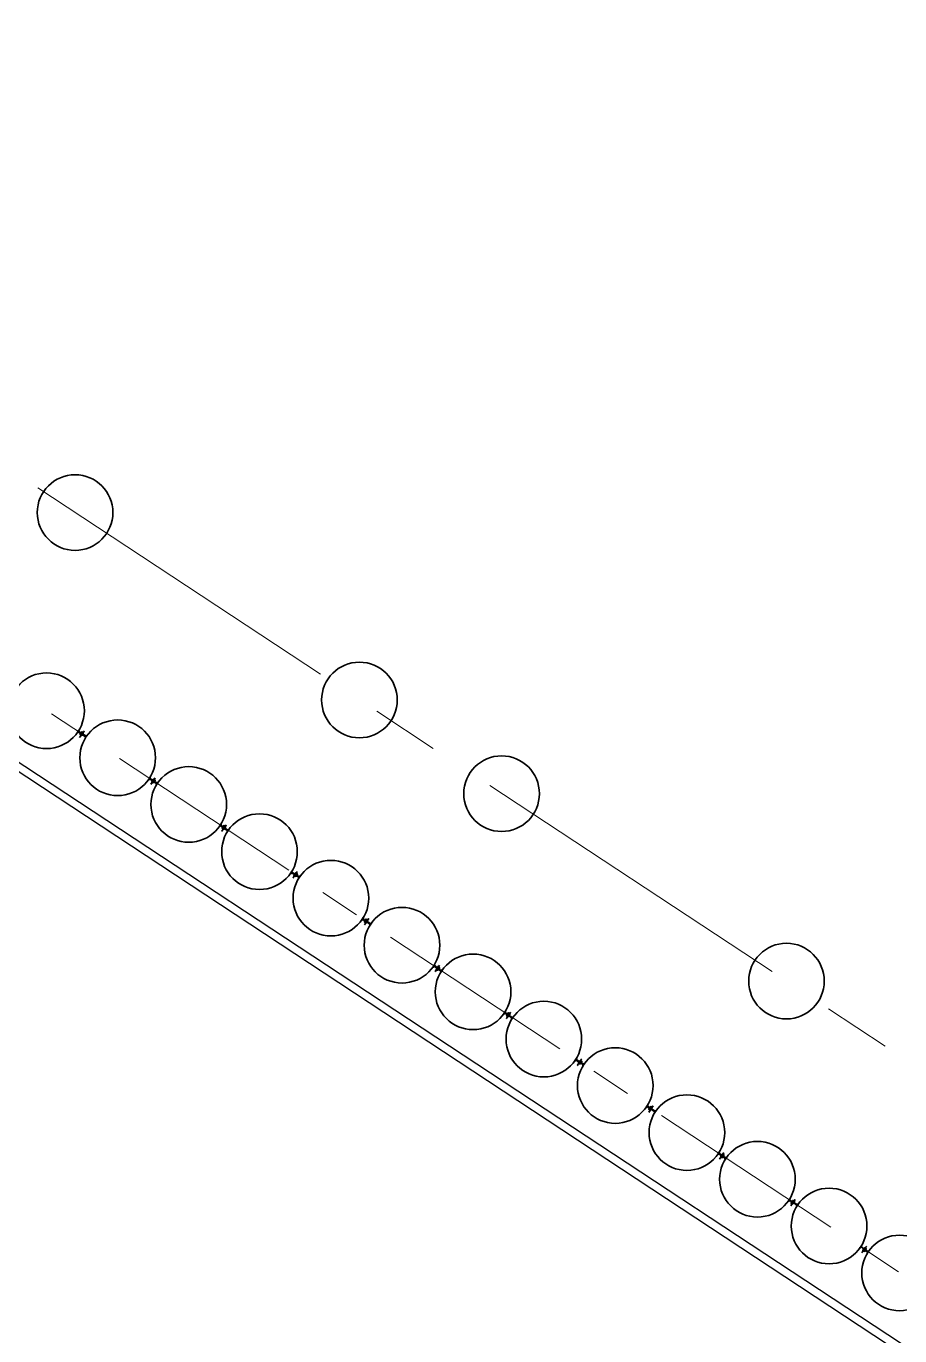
# Model space of a CAD drawing. Header units: millimetres. Extents: x 0 to 581027, y 0 to 6627194.
# Drawn here: x 580635.35 to 580651.76, y 6625653.42 to 6625678.02 of the extents above; entities that cross this region are included whole.
import ezdxf

# ---------------------------------------------------------------- set-up
doc = ezdxf.new("R2010")
doc.units = ezdxf.units.MM
doc.linetypes.add('CENTERX2', pattern=[20.32, 12.7, -2.54, 2.54, -2.54])
doc.linetypes.add('CONTINOUS', pattern=[0])
for name, color, linetype, lineweight in [('ГР_Верх_строение', 250, 'CONTINOUS', 30), ('ГР_Причал 4_фасон_проф_2415', 80, 'Continuous', 25), ('ГР_Причал 4_ШТС7_1а', 20, 'Continuous', 35), ('ГР_Причал 5_СО8', 123, 'Continuous', 35), ('ГР_Разбивочная ось', 2, 'CENTERX2', 13), ('ГР_Фасонный профиль 2415', 3, 'Continuous', 35), ('ГР_Фасонный профиль 2416', 60, 'Continuous', 35), ('ГР_ШТС1_1а', 4, 'Continuous', 35), ('ГР_ШТС2_1а', 21, 'Continuous', 35), ('ГР_ШТС3д_1а', 111, 'Continuous', 35)]:
    doc.layers.add(name, color=color, linetype=linetype, lineweight=lineweight)
doc.layers.add('Этап 5.2 верхняя бровка', color=7, linetype='Continuous')
doc.layers.add('Этап 5.2 нижняя бровка', color=7, linetype='Continuous')

msp = doc.modelspace()

# ---------------------------------------------------------------- linework, layer by layer
at = {"layer": 'Defpoints', "ltscale": 0.5, "extrusion": (-3.16225e-05, -2.58101e-05, 1), "elevation": -3.288}
for points in [[(580636.36, 6625664.66), (580636.36, 6625664.66), (580636.36, 6625664.66), (580636.36, 6625664.66), (580636.45, 6625664.78)], [(580637.7, 6625663.78), (580637.7, 6625663.78), (580637.7, 6625663.78), (580637.7, 6625663.78), (580637.78, 6625663.9)], [(580639.03, 6625662.9), (580639.03, 6625662.9), (580639.03, 6625662.9), (580639.03, 6625662.9), (580639.12, 6625663.02)], [(580640.37, 6625662.02), (580640.37, 6625662.02), (580640.37, 6625662.02), (580640.37, 6625662.02), (580640.45, 6625662.14)], [(580641.71, 6625661.14), (580641.71, 6625661.14), (580641.71, 6625661.14), (580641.71, 6625661.14), (580641.79, 6625661.26)], [(580643.04, 6625660.26), (580643.04, 6625660.26), (580643.04, 6625660.26), (580643.04, 6625660.26), (580643.12, 6625660.38)], [(580644.38, 6625659.38), (580644.38, 6625659.38), (580644.38, 6625659.38), (580644.38, 6625659.38), (580644.46, 6625659.5)], [(580645.71, 6625658.5), (580645.71, 6625658.5), (580645.71, 6625658.5), (580645.71, 6625658.5), (580645.79, 6625658.62)], [(580647.05, 6625657.62), (580647.05, 6625657.62), (580647.05, 6625657.62), (580647.05, 6625657.62), (580647.13, 6625657.74)], [(580648.38, 6625656.74), (580648.38, 6625656.74), (580648.38, 6625656.74), (580648.38, 6625656.74), (580648.46, 6625656.86)], [(580649.72, 6625655.86), (580649.72, 6625655.86), (580649.72, 6625655.86), (580649.72, 6625655.86), (580649.8, 6625655.98)], [(580651.05, 6625654.98), (580651.05, 6625654.98), (580651.05, 6625654.98), (580651.05, 6625654.98), (580651.14, 6625655.1)]]:
    msp.add_lwpolyline(points, dxfattribs=at)
at = {"layer": 'Defpoints', "ltscale": 0.5, "extrusion": (1.66525e-07, 4.28526e-05, 1), "elevation": 1.233}
for points in [[(580636.36, 6625664.66), (580636.36, 6625664.66), (580636.36, 6625664.66), (580636.36, 6625664.66), (580636.45, 6625664.78)], [(580637.7, 6625663.78), (580637.7, 6625663.78), (580637.7, 6625663.78), (580637.7, 6625663.78), (580637.78, 6625663.9)], [(580641.71, 6625661.14), (580641.71, 6625661.14), (580641.71, 6625661.14), (580641.71, 6625661.14), (580641.79, 6625661.26)], [(580643.04, 6625660.26), (580643.04, 6625660.26), (580643.04, 6625660.26), (580643.04, 6625660.26), (580643.12, 6625660.38)], [(580647.05, 6625657.62), (580647.05, 6625657.62), (580647.05, 6625657.62), (580647.05, 6625657.62), (580647.13, 6625657.74)], [(580648.38, 6625656.74), (580648.38, 6625656.74), (580648.38, 6625656.74), (580648.38, 6625656.74), (580648.46, 6625656.86)]]:
    msp.add_lwpolyline(points, dxfattribs=at)
at = {"layer": 'Defpoints', "ltscale": 0.5, "extrusion": (1.82928e-05, 5.32664e-05, 1), "elevation": 2.994}
for points in [[(580639.03, 6625662.9), (580639.03, 6625662.9), (580639.03, 6625662.9), (580639.03, 6625662.9), (580639.12, 6625663.02)], [(580640.37, 6625662.02), (580640.37, 6625662.02), (580640.37, 6625662.02), (580640.37, 6625662.02), (580640.45, 6625662.14)], [(580644.38, 6625659.38), (580644.38, 6625659.38), (580644.38, 6625659.38), (580644.38, 6625659.38), (580644.46, 6625659.5)], [(580645.71, 6625658.5), (580645.71, 6625658.5), (580645.71, 6625658.5), (580645.71, 6625658.5), (580645.79, 6625658.62)]]:
    msp.add_lwpolyline(points, dxfattribs=at)
at = {"layer": 'Defpoints', "ltscale": 0.5, "extrusion": (-4.67312e-06, 9.10275e-06, 1), "elevation": -0.118}
for points in [[(580649.72, 6625655.86), (580649.72, 6625655.86), (580649.72, 6625655.86), (580649.72, 6625655.86), (580649.8, 6625655.98)], [(580651.05, 6625654.98), (580651.05, 6625654.98), (580651.05, 6625654.98), (580651.05, 6625654.98), (580651.14, 6625655.1)]]:
    msp.add_lwpolyline(points, dxfattribs=at)
at = {"layer": 'ГР_Верх_строение', "color": 6, "ltscale": 10, "elevation": 0}
msp.add_lwpolyline([(580875.68, 6625540.31), (580823.2, 6625540.31), (580560.198, 6625713.617)], dxfattribs=at)
at = {"layer": 'ГР_Причал 4_фасон_проф_2415', "extrusion": (-4.67312e-06, 9.10275e-06, 1), "elevation": -0.118}
for points in [[(580649.74, 6625655.92, 0.414214), (580649.74, 6625655.91), (580649.75, 6625655.91, 0.376367), (580649.75, 6625655.91), (580649.75, 6625655.91, -0.57735), (580649.76, 6625655.92), (580649.81, 6625655.88, -0.339454), (580649.82, 6625655.87), (580649.82, 6625655.87, 0.339454), (580649.82, 6625655.86, 0.414214), (580649.83, 6625655.86, -0.135884), (580649.83, 6625655.88, -0.135884), (580649.84, 6625655.89, 0.414214), (580649.84, 6625655.89, 0.339454), (580649.83, 6625655.89), (580649.83, 6625655.89, -0.339454), (580649.82, 6625655.89), (580649.76, 6625655.93, -0.57735), (580649.76, 6625655.93), (580649.77, 6625655.94, 0.287204), (580649.77, 6625655.94), (580649.76, 6625655.94, 0.414214), (580649.75, 6625655.94)], [(580651.1, 6625655.03, -0.414214), (580651.09, 6625655.02), (580651.08, 6625655.03, -0.376367), (580651.09, 6625655.03), (580651.09, 6625655.03, 0.57735), (580651.09, 6625655.04), (580651.03, 6625655.08, 0.339454), (580651.03, 6625655.08), (580651.02, 6625655.07, -0.339454), (580651.01, 6625655.07, -0.414214), (580651.01, 6625655.08, 0.135884), (580651.02, 6625655.09, 0.135884), (580651.03, 6625655.11, -0.414214), (580651.03, 6625655.11, -0.339454), (580651.04, 6625655.1), (580651.04, 6625655.09, 0.339454), (580651.04, 6625655.09), (580651.1, 6625655.05, 0.57735), (580651.1, 6625655.05), (580651.1, 6625655.06, -0.287204), (580651.11, 6625655.06), (580651.11, 6625655.06, -0.414214), (580651.11, 6625655.04)]]:
    msp.add_lwpolyline(points, format="xyb", close=True, dxfattribs=at)
at = {"layer": 'ГР_Причал 4_ШТС7_1а', "extrusion": (-4.67312e-06, 9.10275e-06, 1)}
msp.add_circle((580650.43, 6625655.48, -0.12), 0.71, dxfattribs=at)
at = {"layer": 'ГР_Причал 5_СО8', "ltscale": 100, "extrusion": (1.84014e-06, -1.21471e-06, 1)}
for centre in [(580636.27, 6625668.88, 0.11), (580641.61, 6625665.36, 0.11), (580644.28, 6625663.6, 0.11), (580649.63, 6625660.08, 0.11)]:
    msp.add_circle(centre, 0.71, dxfattribs=at)
at = {"layer": 'ГР_Разбивочная ось', "ltscale": 0.5, "elevation": 0}
msp.add_lwpolyline([(580810.55, 6625554.04), (580563.28, 6625716.98)], dxfattribs=at)
at = {"layer": 'ГР_Разбивочная ось', "ltscale": 0.3, "elevation": 0}
msp.add_lwpolyline([(580880.21, 6625541.41), (580823.53, 6625541.41), (580561.41, 6625714.14)], dxfattribs=at)
at = {"layer": 'ГР_Фасонный профиль 2415', "extrusion": (1.66525e-07, 4.28526e-05, 1), "elevation": 1.233}
for points in [[(580636.39, 6625664.72, 0.414214), (580636.39, 6625664.71), (580636.39, 6625664.71, 0.376367), (580636.4, 6625664.71), (580636.4, 6625664.71, -0.57735), (580636.4, 6625664.72), (580636.46, 6625664.68, -0.339454), (580636.46, 6625664.67), (580636.46, 6625664.67, 0.339454), (580636.47, 6625664.66, 0.414214), (580636.47, 6625664.66, -0.135884), (580636.48, 6625664.68, -0.135884), (580636.49, 6625664.69, 0.414214), (580636.49, 6625664.69, 0.339454), (580636.48, 6625664.69), (580636.47, 6625664.69, -0.339454), (580636.47, 6625664.69), (580636.41, 6625664.73, -0.57735), (580636.41, 6625664.73), (580636.41, 6625664.74, 0.287204), (580636.41, 6625664.74), (580636.41, 6625664.74, 0.414214), (580636.4, 6625664.74)], [(580637.75, 6625663.83, -0.414214), (580637.73, 6625663.82), (580637.73, 6625663.83, -0.376367), (580637.73, 6625663.83), (580637.73, 6625663.83, 0.57735), (580637.73, 6625663.84), (580637.68, 6625663.88, 0.339454), (580637.67, 6625663.88), (580637.67, 6625663.87, -0.339454), (580637.66, 6625663.87, -0.414214), (580637.66, 6625663.88, 0.135884), (580637.67, 6625663.89, 0.135884), (580637.67, 6625663.91, -0.414214), (580637.68, 6625663.91, -0.339454), (580637.68, 6625663.9), (580637.68, 6625663.89, 0.339454), (580637.68, 6625663.89), (580637.74, 6625663.85, 0.57735), (580637.75, 6625663.85), (580637.75, 6625663.86, -0.287204), (580637.75, 6625663.86), (580637.76, 6625663.86, -0.414214), (580637.76, 6625663.84)], [(580641.73, 6625661.2, 0.414214), (580641.73, 6625661.19), (580641.74, 6625661.19, 0.376367), (580641.74, 6625661.19), (580641.74, 6625661.19, -0.57735), (580641.74, 6625661.2), (580641.8, 6625661.16, -0.339454), (580641.8, 6625661.15), (580641.8, 6625661.15, 0.339454), (580641.81, 6625661.14, 0.414214), (580641.81, 6625661.14, -0.135884), (580641.82, 6625661.16, -0.135884), (580641.83, 6625661.17, 0.414214), (580641.83, 6625661.17, 0.339454), (580641.82, 6625661.17), (580641.81, 6625661.17, -0.339454), (580641.81, 6625661.17), (580641.75, 6625661.21, -0.57735), (580641.75, 6625661.21), (580641.76, 6625661.22, 0.287204), (580641.76, 6625661.22), (580641.75, 6625661.22, 0.414214), (580641.74, 6625661.22)], [(580643.09, 6625660.31, -0.414214), (580643.08, 6625660.3), (580643.07, 6625660.31, -0.376367), (580643.07, 6625660.31), (580643.08, 6625660.31, 0.57735), (580643.08, 6625660.32), (580643.02, 6625660.36, 0.339454), (580643.01, 6625660.36), (580643.01, 6625660.35, -0.339454), (580643, 6625660.35, -0.414214), (580643, 6625660.36, 0.135884), (580643.01, 6625660.37, 0.135884), (580643.02, 6625660.39, -0.414214), (580643.02, 6625660.39, -0.339454), (580643.02, 6625660.38), (580643.02, 6625660.37, 0.339454), (580643.03, 6625660.37), (580643.08, 6625660.33, 0.57735), (580643.09, 6625660.33), (580643.09, 6625660.34, -0.287204), (580643.09, 6625660.34), (580643.1, 6625660.34, -0.414214), (580643.1, 6625660.32)], [(580647.07, 6625657.68, 0.414214), (580647.07, 6625657.67), (580647.08, 6625657.67, 0.376367), (580647.08, 6625657.67), (580647.08, 6625657.67, -0.57735), (580647.09, 6625657.68), (580647.14, 6625657.64, -0.339454), (580647.15, 6625657.63), (580647.15, 6625657.63, 0.339454), (580647.15, 6625657.62, 0.414214), (580647.15, 6625657.62, -0.135884), (580647.16, 6625657.64, -0.135884), (580647.17, 6625657.65, 0.414214), (580647.17, 6625657.65, 0.339454), (580647.16, 6625657.65), (580647.16, 6625657.65, -0.339454), (580647.15, 6625657.65), (580647.09, 6625657.69, -0.57735), (580647.09, 6625657.69), (580647.1, 6625657.7, 0.287204), (580647.1, 6625657.7), (580647.09, 6625657.7, 0.414214), (580647.08, 6625657.7)], [(580648.43, 6625656.79, -0.414214), (580648.42, 6625656.78), (580648.41, 6625656.79, -0.376367), (580648.41, 6625656.79), (580648.42, 6625656.79, 0.57735), (580648.42, 6625656.8), (580648.36, 6625656.84, 0.339454), (580648.36, 6625656.84), (580648.35, 6625656.83, -0.339454), (580648.34, 6625656.83, -0.414214), (580648.34, 6625656.84, 0.135884), (580648.35, 6625656.85, 0.135884), (580648.36, 6625656.87, -0.414214), (580648.36, 6625656.87, -0.339454), (580648.37, 6625656.86), (580648.37, 6625656.85, 0.339454), (580648.37, 6625656.85), (580648.43, 6625656.81, 0.57735), (580648.43, 6625656.81), (580648.43, 6625656.82, -0.287204), (580648.43, 6625656.82), (580648.44, 6625656.82, -0.414214), (580648.44, 6625656.8)]]:
    msp.add_lwpolyline(points, format="xyb", close=True, dxfattribs=at)
at = {"layer": 'ГР_Фасонный профиль 2415', "extrusion": (1.82928e-05, 5.32664e-05, 1), "elevation": 2.994}
for points in [[(580639.06, 6625662.96, 0.414214), (580639.06, 6625662.95), (580639.06, 6625662.95, 0.376367), (580639.07, 6625662.95), (580639.07, 6625662.95, -0.57735), (580639.07, 6625662.96), (580639.13, 6625662.92, -0.339454), (580639.13, 6625662.91), (580639.13, 6625662.91, 0.339454), (580639.14, 6625662.9, 0.414214), (580639.14, 6625662.9, -0.135884), (580639.15, 6625662.92, -0.135884), (580639.16, 6625662.93, 0.414214), (580639.16, 6625662.93, 0.339454), (580639.15, 6625662.93), (580639.14, 6625662.93, -0.339454), (580639.14, 6625662.93), (580639.08, 6625662.97, -0.57735), (580639.08, 6625662.97), (580639.08, 6625662.98, 0.287204), (580639.09, 6625662.98), (580639.08, 6625662.98, 0.414214), (580639.07, 6625662.98)], [(580640.42, 6625662.07, -0.414214), (580640.41, 6625662.06), (580640.4, 6625662.07, -0.376367), (580640.4, 6625662.07), (580640.41, 6625662.07, 0.57735), (580640.41, 6625662.08), (580640.35, 6625662.12, 0.339454), (580640.34, 6625662.12), (580640.34, 6625662.11, -0.339454), (580640.33, 6625662.11, -0.414214), (580640.33, 6625662.12, 0.135884), (580640.34, 6625662.13, 0.135884), (580640.34, 6625662.15, -0.414214), (580640.35, 6625662.15, -0.339454), (580640.35, 6625662.14), (580640.35, 6625662.13, 0.339454), (580640.36, 6625662.13), (580640.41, 6625662.09, 0.57735), (580640.42, 6625662.09), (580640.42, 6625662.1, -0.287204), (580640.42, 6625662.1), (580640.43, 6625662.1, -0.414214), (580640.43, 6625662.08)], [(580644.4, 6625659.44, 0.414214), (580644.4, 6625659.43), (580644.41, 6625659.43, 0.376367), (580644.41, 6625659.43), (580644.41, 6625659.43, -0.57735), (580644.42, 6625659.44), (580644.47, 6625659.4, -0.339454), (580644.48, 6625659.39), (580644.47, 6625659.39, 0.339454), (580644.48, 6625659.38, 0.414214), (580644.48, 6625659.38, -0.135884), (580644.49, 6625659.4, -0.135884), (580644.5, 6625659.41, 0.414214), (580644.5, 6625659.41, 0.339454), (580644.49, 6625659.41), (580644.49, 6625659.41, -0.339454), (580644.48, 6625659.41), (580644.42, 6625659.45, -0.57735), (580644.42, 6625659.45), (580644.43, 6625659.46, 0.287204), (580644.43, 6625659.46), (580644.42, 6625659.46, 0.414214), (580644.41, 6625659.46)], [(580645.76, 6625658.55, -0.414214), (580645.75, 6625658.54), (580645.74, 6625658.55, -0.376367), (580645.74, 6625658.55), (580645.75, 6625658.55, 0.57735), (580645.75, 6625658.56), (580645.69, 6625658.6, 0.339454), (580645.68, 6625658.6), (580645.68, 6625658.59, -0.339454), (580645.67, 6625658.59, -0.414214), (580645.67, 6625658.6, 0.135884), (580645.68, 6625658.61, 0.135884), (580645.69, 6625658.63, -0.414214), (580645.69, 6625658.63, -0.339454), (580645.7, 6625658.62), (580645.69, 6625658.61, 0.339454), (580645.7, 6625658.61), (580645.75, 6625658.57, 0.57735), (580645.76, 6625658.57), (580645.76, 6625658.58, -0.287204), (580645.76, 6625658.58), (580645.77, 6625658.57, -0.414214), (580645.77, 6625658.56)]]:
    msp.add_lwpolyline(points, format="xyb", close=True, dxfattribs=at)
at = {"layer": 'ГР_Фасонный профиль 2416', "extrusion": (-3.16225e-05, -2.58101e-05, 1), "elevation": -3.288}
for points in [[(580636.39, 6625664.73), (580636.38, 6625664.72, 0.414214), (580636.39, 6625664.71), (580636.39, 6625664.71, 0.482551), (580636.4, 6625664.71), (580636.4, 6625664.71, -0.414214), (580636.4, 6625664.71), (580636.4, 6625664.71, -0.414214), (580636.41, 6625664.7), (580636.41, 6625664.7, -0.414214), (580636.38, 6625664.7), (580636.38, 6625664.7, -0.296184), (580636.37, 6625664.72, 0.414214), (580636.36, 6625664.74), (580636.34, 6625664.76, 0.339454), (580636.34, 6625664.76), (580636.33, 6625664.75, -0.339454), (580636.32, 6625664.75, -0.414214), (580636.32, 6625664.76, 0.135884), (580636.33, 6625664.77, 0.135884), (580636.34, 6625664.79, -0.414214), (580636.34, 6625664.79, -0.339454), (580636.35, 6625664.78), (580636.35, 6625664.77, 0.339454), (580636.35, 6625664.77), (580636.37, 6625664.75, 0.414214), (580636.39, 6625664.76, -0.296184), (580636.42, 6625664.76), (580636.42, 6625664.75, -0.414214), (580636.43, 6625664.73), (580636.43, 6625664.73, -0.414214), (580636.41, 6625664.73), (580636.41, 6625664.73, -0.414214), (580636.41, 6625664.73), (580636.41, 6625664.74, 0.482551), (580636.41, 6625664.74), (580636.41, 6625664.75, 0.414214), (580636.4, 6625664.74)], [(580637.76, 6625663.83), (580637.75, 6625663.82, -0.414214), (580637.74, 6625663.82), (580637.73, 6625663.82, -0.482551), (580637.73, 6625663.83), (580637.73, 6625663.83, 0.414214), (580637.73, 6625663.84), (580637.73, 6625663.84, 0.414214), (580637.72, 6625663.84), (580637.72, 6625663.84, 0.414214), (580637.72, 6625663.81), (580637.73, 6625663.81, 0.296184), (580637.75, 6625663.81, -0.414214), (580637.77, 6625663.81), (580637.8, 6625663.8, -0.339454), (580637.8, 6625663.79), (580637.8, 6625663.79, 0.339454), (580637.8, 6625663.78, 0.414214), (580637.81, 6625663.78, -0.135884), (580637.81, 6625663.8, -0.135884), (580637.82, 6625663.81, 0.414214), (580637.82, 6625663.81, 0.339454), (580637.81, 6625663.81), (580637.81, 6625663.81, -0.339454), (580637.8, 6625663.81), (580637.78, 6625663.82, -0.414214), (580637.78, 6625663.84, 0.296184), (580637.77, 6625663.87), (580637.76, 6625663.87, 0.414214), (580637.74, 6625663.87), (580637.74, 6625663.87, 0.414214), (580637.74, 6625663.85), (580637.74, 6625663.85, 0.414214), (580637.75, 6625663.85), (580637.75, 6625663.86, -0.482551), (580637.75, 6625663.86), (580637.76, 6625663.86, -0.414214), (580637.76, 6625663.84)], [(580639.06, 6625662.97), (580639.05, 6625662.96, 0.414214), (580639.06, 6625662.95), (580639.06, 6625662.95, 0.482551), (580639.07, 6625662.95), (580639.07, 6625662.95, -0.414214), (580639.07, 6625662.95), (580639.07, 6625662.95, -0.414214), (580639.08, 6625662.94), (580639.08, 6625662.94, -0.414214), (580639.05, 6625662.94), (580639.05, 6625662.94, -0.296184), (580639.04, 6625662.96, 0.414214), (580639.03, 6625662.98), (580639.01, 6625663, 0.339454), (580639.01, 6625663), (580639, 6625662.99, -0.339454), (580638.99, 6625662.99, -0.414214), (580638.99, 6625663, 0.135884), (580639, 6625663.01, 0.135884), (580639.01, 6625663.03, -0.414214), (580639.01, 6625663.03, -0.339454), (580639.02, 6625663.02), (580639.02, 6625663.01, 0.339454), (580639.02, 6625663.01), (580639.04, 6625662.99, 0.414214), (580639.06, 6625663, -0.296184), (580639.09, 6625663), (580639.09, 6625662.99, -0.414214), (580639.1, 6625662.97), (580639.1, 6625662.97, -0.414214), (580639.09, 6625662.97), (580639.08, 6625662.97, -0.414214), (580639.08, 6625662.97), (580639.09, 6625662.98, 0.482551), (580639.08, 6625662.98), (580639.08, 6625662.99, 0.414214), (580639.07, 6625662.98)], [(580640.43, 6625662.07), (580640.42, 6625662.06, -0.414214), (580640.41, 6625662.06), (580640.4, 6625662.06, -0.482551), (580640.4, 6625662.07), (580640.4, 6625662.07, 0.414214), (580640.4, 6625662.08), (580640.4, 6625662.08, 0.414214), (580640.39, 6625662.07), (580640.39, 6625662.07, 0.414214), (580640.39, 6625662.05), (580640.4, 6625662.05, 0.296184), (580640.42, 6625662.05, -0.414214), (580640.44, 6625662.05), (580640.47, 6625662.04, -0.339454), (580640.47, 6625662.03), (580640.47, 6625662.03, 0.339454), (580640.47, 6625662.02, 0.414214), (580640.48, 6625662.02, -0.135884), (580640.48, 6625662.04, -0.135884), (580640.49, 6625662.05, 0.414214), (580640.49, 6625662.05, 0.339454), (580640.48, 6625662.05), (580640.48, 6625662.05, -0.339454), (580640.47, 6625662.05), (580640.45, 6625662.06, -0.414214), (580640.45, 6625662.08, 0.296184), (580640.44, 6625662.11), (580640.43, 6625662.11, 0.414214), (580640.41, 6625662.11), (580640.41, 6625662.11, 0.414214), (580640.41, 6625662.09), (580640.41, 6625662.09, 0.414214), (580640.42, 6625662.09), (580640.42, 6625662.1, -0.482551), (580640.43, 6625662.1), (580640.43, 6625662.1, -0.414214), (580640.43, 6625662.08)], [(580641.73, 6625661.21), (580641.72, 6625661.2, 0.414214), (580641.73, 6625661.19), (580641.73, 6625661.19, 0.482551), (580641.74, 6625661.19), (580641.74, 6625661.19, -0.414214), (580641.74, 6625661.19), (580641.75, 6625661.19, -0.414214), (580641.75, 6625661.18), (580641.75, 6625661.18, -0.414214), (580641.73, 6625661.18), (580641.72, 6625661.18, -0.296184), (580641.71, 6625661.2, 0.414214), (580641.71, 6625661.22), (580641.68, 6625661.24, 0.339454), (580641.68, 6625661.24), (580641.68, 6625661.23, -0.339454), (580641.66, 6625661.23, -0.414214), (580641.66, 6625661.24, 0.135884), (580641.67, 6625661.25, 0.135884), (580641.68, 6625661.27, -0.414214), (580641.69, 6625661.27, -0.339454), (580641.69, 6625661.26), (580641.69, 6625661.25, 0.339454), (580641.69, 6625661.25), (580641.71, 6625661.23, 0.414214), (580641.73, 6625661.24, -0.296184), (580641.76, 6625661.24), (580641.76, 6625661.23, -0.414214), (580641.77, 6625661.21), (580641.77, 6625661.21, -0.414214), (580641.76, 6625661.21), (580641.75, 6625661.21, -0.414214), (580641.75, 6625661.21), (580641.76, 6625661.22, 0.482551), (580641.76, 6625661.22), (580641.75, 6625661.23, 0.414214), (580641.74, 6625661.22)], [(580643.1, 6625660.31), (580643.09, 6625660.3, -0.414214), (580643.08, 6625660.3), (580643.07, 6625660.3, -0.482551), (580643.07, 6625660.31), (580643.08, 6625660.31, 0.414214), (580643.07, 6625660.32), (580643.07, 6625660.32, 0.414214), (580643.06, 6625660.31), (580643.06, 6625660.31, 0.414214), (580643.06, 6625660.29), (580643.07, 6625660.29, 0.296184), (580643.09, 6625660.29, -0.414214), (580643.12, 6625660.29), (580643.14, 6625660.28, -0.339454), (580643.14, 6625660.27), (580643.14, 6625660.27, 0.339454), (580643.14, 6625660.26, 0.414214), (580643.15, 6625660.26, -0.135884), (580643.15, 6625660.28, -0.135884), (580643.17, 6625660.29, 0.414214), (580643.16, 6625660.29, 0.339454), (580643.15, 6625660.29), (580643.15, 6625660.29, -0.339454), (580643.14, 6625660.29), (580643.12, 6625660.3, -0.414214), (580643.12, 6625660.32, 0.296184), (580643.11, 6625660.35), (580643.1, 6625660.35, 0.414214), (580643.08, 6625660.35), (580643.08, 6625660.35, 0.414214), (580643.08, 6625660.33), (580643.09, 6625660.33, 0.414214), (580643.09, 6625660.33), (580643.09, 6625660.34, -0.482551), (580643.1, 6625660.34), (580643.1, 6625660.34, -0.414214), (580643.1, 6625660.32)], [(580644.4, 6625659.45), (580644.4, 6625659.44, 0.414214), (580644.4, 6625659.43), (580644.4, 6625659.43, 0.482551), (580644.41, 6625659.43), (580644.41, 6625659.43, -0.414214), (580644.41, 6625659.43), (580644.42, 6625659.43, -0.414214), (580644.42, 6625659.42), (580644.42, 6625659.42, -0.414214), (580644.4, 6625659.42), (580644.39, 6625659.42, -0.296184), (580644.38, 6625659.44, 0.414214), (580644.38, 6625659.46), (580644.35, 6625659.48, 0.339454), (580644.35, 6625659.48), (580644.35, 6625659.47, -0.339454), (580644.33, 6625659.47, -0.414214), (580644.33, 6625659.48, 0.135884), (580644.35, 6625659.49, 0.135884), (580644.35, 6625659.51, -0.414214), (580644.36, 6625659.51, -0.339454), (580644.36, 6625659.5), (580644.36, 6625659.49, 0.339454), (580644.36, 6625659.49), (580644.38, 6625659.47, 0.414214), (580644.4, 6625659.48, -0.296184), (580644.43, 6625659.48), (580644.43, 6625659.47, -0.414214), (580644.44, 6625659.45), (580644.44, 6625659.45, -0.414214), (580644.43, 6625659.45), (580644.42, 6625659.45, -0.414214), (580644.42, 6625659.45), (580644.43, 6625659.46, 0.482551), (580644.43, 6625659.46), (580644.42, 6625659.47, 0.414214), (580644.41, 6625659.46)], [(580645.77, 6625658.55), (580645.76, 6625658.54, -0.414214), (580645.75, 6625658.54), (580645.74, 6625658.54, -0.482551), (580645.74, 6625658.55), (580645.75, 6625658.55, 0.414214), (580645.75, 6625658.56), (580645.74, 6625658.56, 0.414214), (580645.73, 6625658.55), (580645.73, 6625658.55, 0.414214), (580645.74, 6625658.53), (580645.74, 6625658.53, 0.296184), (580645.77, 6625658.53, -0.414214), (580645.79, 6625658.53), (580645.81, 6625658.52, -0.339454), (580645.81, 6625658.51), (580645.81, 6625658.51, 0.339454), (580645.81, 6625658.5, 0.414214), (580645.82, 6625658.5, -0.135884), (580645.82, 6625658.52, -0.135884), (580645.84, 6625658.53, 0.414214), (580645.84, 6625658.53, 0.339454), (580645.82, 6625658.53), (580645.82, 6625658.53, -0.339454), (580645.82, 6625658.53), (580645.79, 6625658.54, -0.414214), (580645.79, 6625658.56, 0.296184), (580645.78, 6625658.59), (580645.77, 6625658.59, 0.414214), (580645.75, 6625658.58), (580645.75, 6625658.58, 0.414214), (580645.75, 6625658.57), (580645.76, 6625658.57, 0.414214), (580645.76, 6625658.57), (580645.76, 6625658.58, -0.482551), (580645.77, 6625658.58), (580645.77, 6625658.58, -0.414214), (580645.77, 6625658.56)], [(580647.07, 6625657.69), (580647.07, 6625657.68, 0.414214), (580647.07, 6625657.67), (580647.07, 6625657.67, 0.482551), (580647.08, 6625657.67), (580647.08, 6625657.67, -0.414214), (580647.08, 6625657.67), (580647.09, 6625657.67, -0.414214), (580647.09, 6625657.66), (580647.09, 6625657.66, -0.414214), (580647.07, 6625657.66), (580647.06, 6625657.66, -0.296184), (580647.05, 6625657.68, 0.414214), (580647.05, 6625657.7), (580647.03, 6625657.72, 0.339454), (580647.02, 6625657.72), (580647.02, 6625657.71, -0.339454), (580647.01, 6625657.71, -0.414214), (580647, 6625657.72, 0.135884), (580647.02, 6625657.73, 0.135884), (580647.02, 6625657.75, -0.414214), (580647.03, 6625657.75, -0.339454), (580647.03, 6625657.74), (580647.03, 6625657.73, 0.339454), (580647.03, 6625657.73), (580647.05, 6625657.71, 0.414214), (580647.07, 6625657.72, -0.296184), (580647.1, 6625657.72), (580647.1, 6625657.71, -0.414214), (580647.11, 6625657.69), (580647.11, 6625657.69, -0.414214), (580647.1, 6625657.69), (580647.1, 6625657.69, -0.414214), (580647.09, 6625657.69), (580647.1, 6625657.7, 0.482551), (580647.1, 6625657.7), (580647.09, 6625657.71, 0.414214), (580647.08, 6625657.7)], [(580648.44, 6625656.79), (580648.43, 6625656.78, -0.414214), (580648.42, 6625656.78), (580648.41, 6625656.78, -0.482551), (580648.41, 6625656.79), (580648.42, 6625656.79, 0.414214), (580648.42, 6625656.8), (580648.41, 6625656.8, 0.414214), (580648.4, 6625656.79), (580648.4, 6625656.79, 0.414214), (580648.41, 6625656.77), (580648.41, 6625656.77, 0.296184), (580648.44, 6625656.77, -0.414214), (580648.46, 6625656.77), (580648.48, 6625656.76, -0.339454), (580648.48, 6625656.75), (580648.48, 6625656.75, 0.339454), (580648.48, 6625656.74, 0.414214), (580648.49, 6625656.74, -0.135884), (580648.5, 6625656.76, -0.135884), (580648.51, 6625656.77, 0.414214), (580648.51, 6625656.77, 0.339454), (580648.49, 6625656.77), (580648.49, 6625656.77, -0.339454), (580648.49, 6625656.77), (580648.46, 6625656.78, -0.414214), (580648.46, 6625656.8, 0.296184), (580648.45, 6625656.83), (580648.44, 6625656.83, 0.414214), (580648.42, 6625656.82), (580648.42, 6625656.82, 0.414214), (580648.42, 6625656.81), (580648.43, 6625656.81, 0.414214), (580648.43, 6625656.81), (580648.43, 6625656.82, -0.482551), (580648.44, 6625656.82), (580648.44, 6625656.82, -0.414214), (580648.45, 6625656.8)], [(580649.74, 6625655.93), (580649.74, 6625655.92, 0.414214), (580649.74, 6625655.91), (580649.74, 6625655.91, 0.482551), (580649.75, 6625655.91), (580649.75, 6625655.91, -0.414214), (580649.76, 6625655.91), (580649.76, 6625655.91, -0.414214), (580649.76, 6625655.9), (580649.76, 6625655.9, -0.414214), (580649.74, 6625655.9), (580649.73, 6625655.9, -0.296184), (580649.72, 6625655.92, 0.414214), (580649.72, 6625655.94), (580649.7, 6625655.96, 0.339454), (580649.69, 6625655.96), (580649.69, 6625655.95, -0.339454), (580649.68, 6625655.95, -0.414214), (580649.67, 6625655.96, 0.135884), (580649.69, 6625655.97, 0.135884), (580649.69, 6625655.99, -0.414214), (580649.7, 6625655.99, -0.339454), (580649.7, 6625655.98), (580649.7, 6625655.97, 0.339454), (580649.7, 6625655.97), (580649.73, 6625655.95, 0.414214), (580649.75, 6625655.96, -0.296184), (580649.77, 6625655.96), (580649.78, 6625655.95, -0.414214), (580649.78, 6625655.93), (580649.78, 6625655.93, -0.414214), (580649.77, 6625655.93), (580649.77, 6625655.93, -0.414214), (580649.77, 6625655.93), (580649.77, 6625655.94, 0.482551), (580649.77, 6625655.94), (580649.76, 6625655.95, 0.414214), (580649.75, 6625655.94)], [(580651.11, 6625655.03), (580651.1, 6625655.02, -0.414214), (580651.09, 6625655.02), (580651.09, 6625655.02, -0.482551), (580651.08, 6625655.03), (580651.09, 6625655.03, 0.414214), (580651.09, 6625655.04), (580651.08, 6625655.04, 0.414214), (580651.07, 6625655.03), (580651.07, 6625655.03, 0.414214), (580651.08, 6625655.01), (580651.08, 6625655.01, 0.296184), (580651.11, 6625655.01, -0.414214), (580651.13, 6625655.01), (580651.15, 6625655, -0.339454), (580651.15, 6625654.99), (580651.15, 6625654.99, 0.339454), (580651.16, 6625654.98, 0.414214), (580651.16, 6625654.98, -0.135884), (580651.17, 6625655, -0.135884), (580651.18, 6625655.01, 0.414214), (580651.18, 6625655.01, 0.339454), (580651.17, 6625655.01), (580651.16, 6625655.01, -0.339454), (580651.16, 6625655.01), (580651.13, 6625655.02, -0.414214), (580651.13, 6625655.04, 0.296184), (580651.12, 6625655.07), (580651.11, 6625655.07, 0.414214), (580651.09, 6625655.06), (580651.09, 6625655.06, 0.414214), (580651.1, 6625655.05), (580651.1, 6625655.05, 0.414214), (580651.1, 6625655.05), (580651.1, 6625655.06, -0.482551), (580651.11, 6625655.06), (580651.11, 6625655.06, -0.414214), (580651.12, 6625655.04)]]:
    msp.add_lwpolyline(points, format="xyb", close=True, dxfattribs=at)
at = {"layer": 'ГР_ШТС1_1а', "extrusion": (-3.16225e-05, -2.58101e-05, 1)}
for centre in [(580635.74, 6625665.16, -3.29), (580638.41, 6625663.4, -3.29), (580641.08, 6625661.64, -3.29), (580643.75, 6625659.88, -3.29), (580646.42, 6625658.12, -3.29), (580649.09, 6625656.36, -3.29), (580651.76, 6625654.6, -3.29)]:
    msp.add_circle(centre, 0.71, dxfattribs=at)
at = {"layer": 'ГР_ШТС2_1а', "extrusion": (1.82928e-05, 5.32664e-05, 1)}
for centre in [(580639.74, 6625662.52, 2.99), (580645.08, 6625659, 2.99)]:
    msp.add_circle(centre, 0.71, dxfattribs=at)
at = {"layer": 'ГР_ШТС3д_1а', "extrusion": (1.66525e-07, 4.28526e-05, 1)}
for centre in [(580637.07, 6625664.28, 1.23), (580642.41, 6625660.76, 1.23), (580647.76, 6625657.24, 1.23)]:
    msp.add_circle(centre, 0.71, dxfattribs=at)
at = {"layer": 'Этап 5.2 верхняя бровка', "color": 3, "linetype": 'Continuous', "lineweight": 30}
msp.add_lwpolyline([(580025.73, 6625725.21), (580144.31, 6625626.85), (580198.01, 6625585.68), (580306.45, 6625503.96), (580380.3, 6625452.25, -0.007042), (580424.66, 6625424.55, -0.01078), (580452.97, 6625405.43, -0.000003), (580488.81, 6625380.08, -0.000055), (580490.46, 6625378.91, -0.000083), (580499.82, 6625372.28, 0.000042), (580518.49, 6625359.07, 0.014493), (580533.47, 6625349.1, 0.004205), (580586.34, 6625316.72, 0.045482), (580608.84, 6625305.84, 0.025712), (580650.9, 6625292.46, 0.178181), (580685.89, 6625295.84, 0.112994), (580728.34, 6625329.74), (580768.13, 6625390.9), (580811.37, 6625457.98), (580825.99, 6625484.4), (580843.64, 6625527.16)], format="xyb", dxfattribs=at)
at = {"layer": 'Этап 5.2 нижняя бровка', "color": 1, "lineweight": 30}
msp.add_lwpolyline([(580034.53, 6625734.49), (580560.2, 6625713.68), (580560.18, 6625713.46), (580823.18, 6625540.15), (580784.51, 6625481.76), (580737.88, 6625410.99), (580697.72, 6625350.06), (580412.01, 6625509.64), (580025.99, 6625725.17), (580032.37, 6625730.74), (580034.53, 6625734.49)], close=True, dxfattribs=at)

doc.saveas('drawing.dxf')
